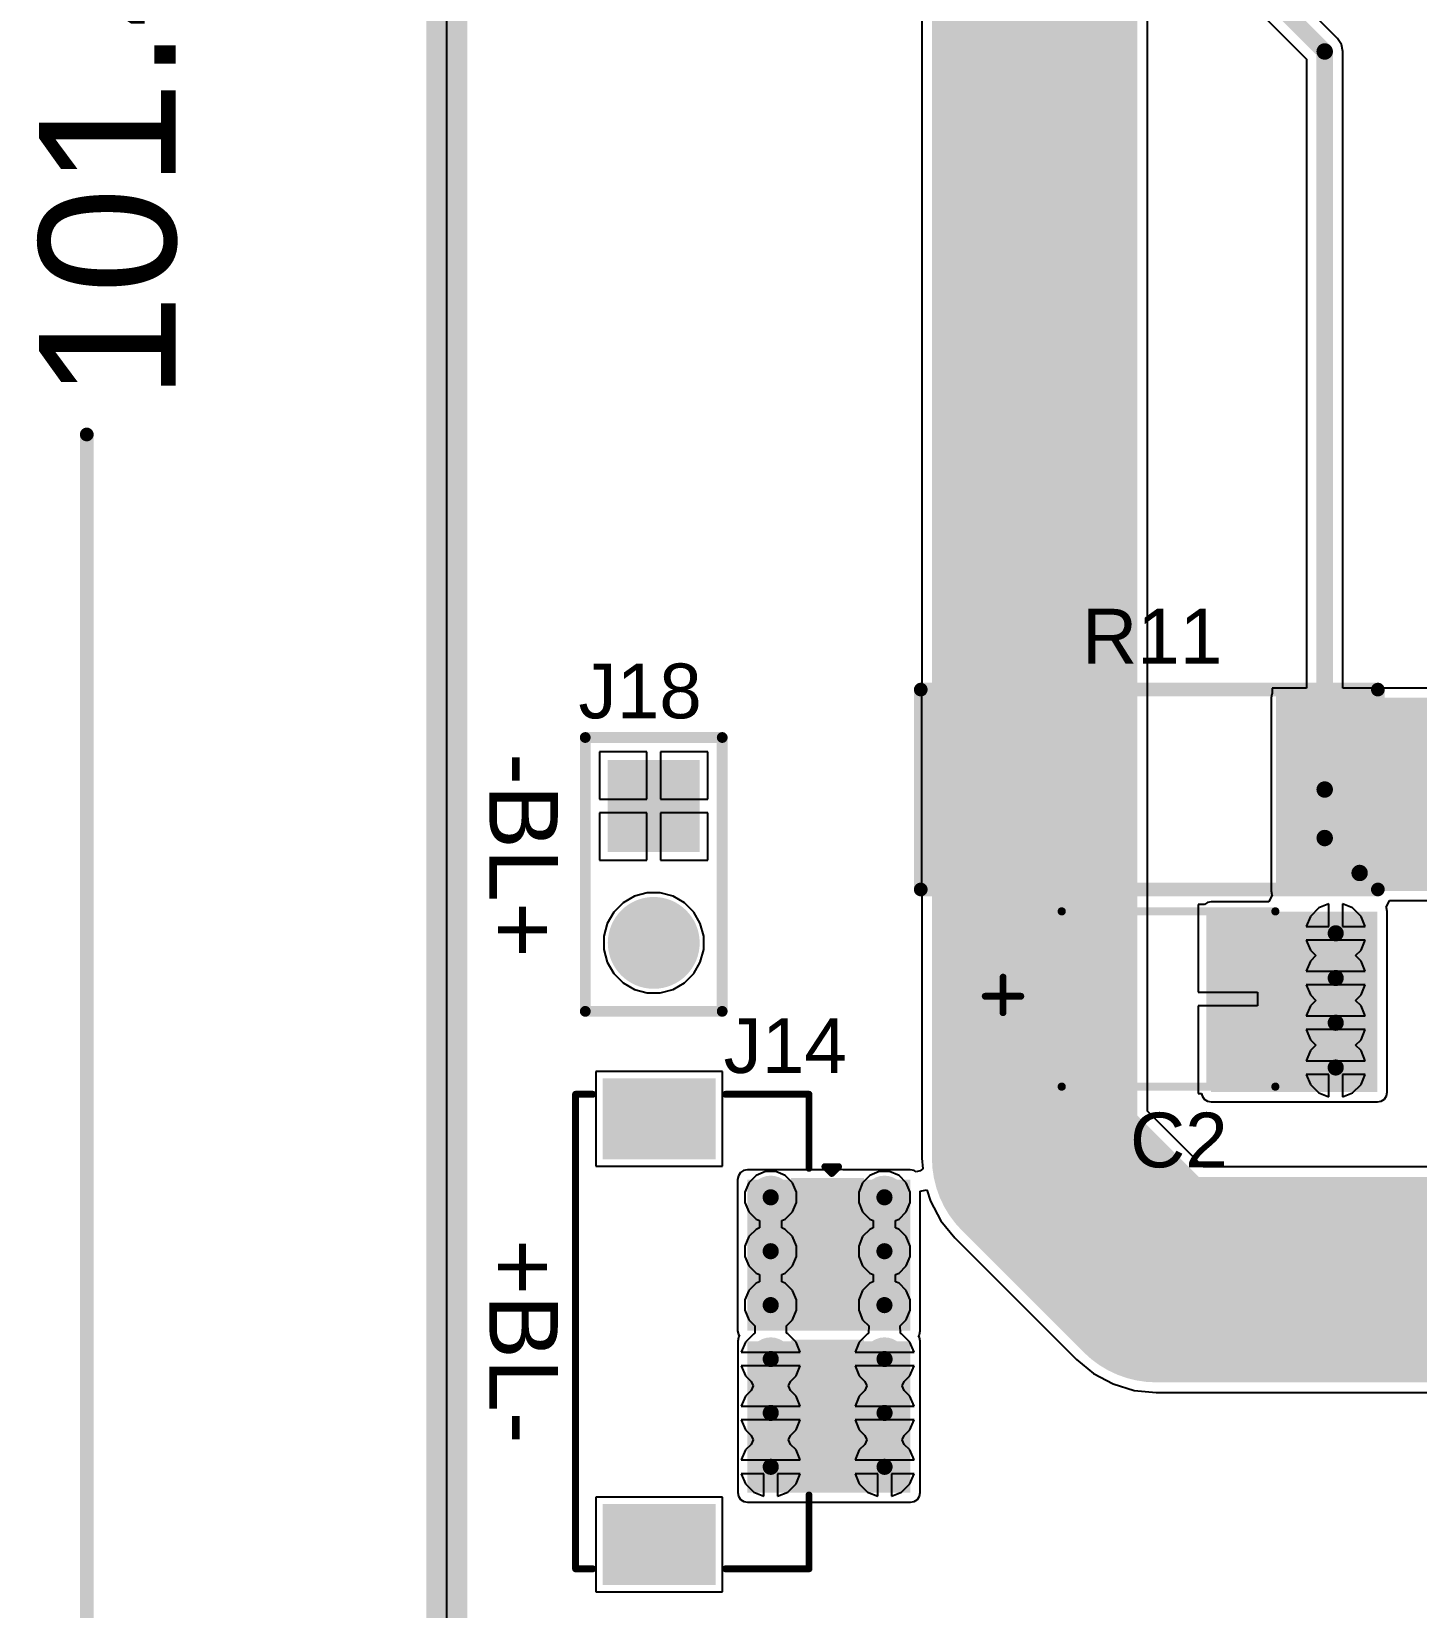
# Model space of a CAD drawing. Header units: millimetres. Extents: x -11 to 156, y -11 to 109.
# Drawn here: x -10.93 to 14.76, y 10.35 to 39.59 of the extents above; entities that cross this region are included whole.
import ezdxf

# ---------------------------------------------------------------- set-up
doc = ezdxf.new("R2010")
doc.units = ezdxf.units.MM
for name, color, linetype in [('BottomLayer', 5, 'Continuous'), ('BottomSolder', 6, 'Continuous'), ('Mechanical1', 6, 'Continuous'), ('Mechanical2', 216, 'Continuous'), ('MultiLayer', 9, 'Continuous'), ('PadHoleLayer', 156, 'Continuous'), ('TopLayer', 1, 'Continuous'), ('TopOverlay', 2, 'Continuous'), ('TopPaste', 8, 'Continuous'), ('TopSolder', 216, 'Continuous'), ('ViaHoleLayer', 16, 'Continuous')]:
    doc.layers.add(name, color=color, linetype=linetype)
doc.styles.add('Arial', font='', dxfattribs={"height": 0.2})
doc.styles.get('Arial').set_extended_font_data('Arial')

# ---------------------------------------------------------------- blocks, each defined once
blk = doc.blocks.new('RES_2512_46')
at = {"layer": 'TopLayer'}
for points in [[(-4.05, 1.7), (-2.45, 1.7), (-2.45, -1.7), (-4.05, -1.7)], [(2.45, 1.7), (4.05, 1.7), (4.05, -1.7), (2.45, -1.7)]]:
    blk.add_hatch(color=1, dxfattribs=at).paths.add_polyline_path(points)
at = {"layer": 'TopPaste'}
for points in [[(-4.05, 1.7), (-2.45, 1.7), (-2.45, -1.7), (-4.05, -1.7)], [(2.45, 1.7), (4.05, 1.7), (4.05, -1.7), (2.45, -1.7)]]:
    blk.add_hatch(color=8, dxfattribs=at).paths.add_polyline_path(points)
at = {"layer": 'TopSolder'}
for points in [[(-4.152, 1.802), (-2.348, 1.802), (-2.348, -1.802), (-4.152, -1.802)], [(2.348, 1.802), (4.152, 1.802), (4.152, -1.802), (2.348, -1.802)]]:
    blk.add_hatch(color=216, dxfattribs=at).paths.add_polyline_path(points)
at = {"layer": 'TopOverlay', "const_width": 0.254}
for points in [[(-4.242, -1.854), (-4.242, 1.854)], [(-4.242, 1.854), (4.237, 1.854)], [(4.237, -1.854), (4.237, 1.854)], [(-4.242, -1.854), (4.237, -1.854)]]:
    blk.add_lwpolyline(points, dxfattribs=at)
at = {"layer": 'TopOverlay', "const_width": 0.127}
for points in [[(-4.305, 1.854, 1), (-4.178, 1.854, 1)], [(-4.305, 1.854, 1), (-4.178, 1.854, 1)], [(4.173, 1.854, 1), (4.3, 1.854, 1)], [(4.173, 1.854, 1), (4.3, 1.854, 1)], [(-4.305, -1.854, 1), (-4.178, -1.854, 1)], [(-4.305, -1.854, 1), (-4.178, -1.854, 1)], [(4.173, -1.854, 1), (4.3, -1.854, 1)], [(4.173, -1.854, 1), (4.3, -1.854, 1)]]:
    blk.add_lwpolyline(points, format="xyb", close=True, dxfattribs=at)
blk = doc.blocks.new('HDR1X2__F_______72')
at = {"layer": 'BottomLayer'}
blk.add_hatch(color=5, dxfattribs=at).paths.add_polyline_path([(-2.02, 0.75), (-0.52, 0.75), (-0.52, -0.75), (-2.02, -0.75)])
h = blk.add_hatch(color=5, dxfattribs=at)
edge = h.paths.add_edge_path()
edge.add_arc((1.27, 0), 0.75, 0, 360)
at = {"layer": 'BottomSolder'}
blk.add_hatch(color=6, dxfattribs=at).paths.add_polyline_path([(-2.122, 0.852), (-0.418, 0.852), (-0.418, -0.852), (-2.122, -0.852)])
h = blk.add_hatch(color=6, dxfattribs=at)
edge = h.paths.add_edge_path()
edge.add_arc((1.27, 0), 0.852, 0, 360)
at = {"layer": 'MultiLayer'}
blk.add_hatch(color=9, dxfattribs=at).paths.add_polyline_path([(-2.02, 0.75), (-0.52, 0.75), (-0.52, -0.75), (-2.02, -0.75)])
h = blk.add_hatch(color=9, dxfattribs=at)
edge = h.paths.add_edge_path()
edge.add_arc((1.27, 0), 0.75, 0, 360)
at = {"layer": 'PadHoleLayer'}
h = blk.add_hatch(color=156, dxfattribs=at)
edge = h.paths.add_edge_path()
edge.add_arc((-1.27, 0), 0.45, 0, 360)
h = blk.add_hatch(color=156, dxfattribs=at)
edge = h.paths.add_edge_path()
edge.add_arc((1.27, 0), 0.45, 0, 360)
at = {"layer": 'TopLayer'}
blk.add_hatch(color=1, dxfattribs=at).paths.add_polyline_path([(-2.02, 0.75), (-0.52, 0.75), (-0.52, -0.75), (-2.02, -0.75)])
h = blk.add_hatch(color=1, dxfattribs=at)
edge = h.paths.add_edge_path()
edge.add_arc((1.27, 0), 0.75, 0, 360)
at = {"layer": 'TopSolder'}
blk.add_hatch(color=216, dxfattribs=at).paths.add_polyline_path([(-2.122, 0.852), (-0.418, 0.852), (-0.418, -0.852), (-2.122, -0.852)])
h = blk.add_hatch(color=216, dxfattribs=at)
edge = h.paths.add_edge_path()
edge.add_arc((1.27, 0), 0.852, 0, 360)
at = {"layer": 'TopOverlay', "const_width": 0.2}
for points in [[(-2.54, -1.27), (-2.54, 1.27)], [(2.54, 1.27), (-2.54, 1.27)], [(2.54, -1.27), (2.54, 1.27)], [(2.54, -1.27), (-2.54, -1.27)]]:
    blk.add_lwpolyline(points, dxfattribs=at)
at = {"layer": 'TopOverlay', "const_width": 0.1}
for points in [[(-2.59, 1.27, 1), (-2.49, 1.27, 1)], [(-2.59, 1.27, 1), (-2.49, 1.27, 1)], [(2.49, 1.27, 1), (2.59, 1.27, 1)], [(2.49, 1.27, 1), (2.59, 1.27, 1)], [(-2.59, -1.27, 1), (-2.49, -1.27, 1)], [(-2.59, -1.27, 1), (-2.49, -1.27, 1)], [(2.49, -1.27, 1), (2.59, -1.27, 1)], [(2.49, -1.27, 1), (2.59, -1.27, 1)]]:
    blk.add_lwpolyline(points, format="xyb", close=True, dxfattribs=at)
blk = doc.blocks.new('SM06B_SHLS_TF_LF__SN__76')
at = {"layer": 'TopLayer'}
for points in [[(-2.8, 2.186), (-2.2, 2.186), (-2.2, 0.936), (-2.8, 0.936)], [(-1.8, 2.186), (-1.2, 2.186), (-1.2, 0.936), (-1.8, 0.936)], [(-0.8, 2.186), (-0.2, 2.186), (-0.2, 0.936), (-0.8, 0.936)], [(0.2, 2.187), (0.8, 2.187), (0.8, 0.937), (0.2, 0.937)], [(1.2, 2.187), (1.8, 2.187), (1.8, 0.937), (1.2, 0.937)], [(2.2, 2.187), (2.8, 2.187), (2.8, 0.937), (2.2, 0.937)], [(-4.65, -0.562), (-3.25, -0.562), (-3.25, -2.562), (-4.65, -2.562)], [(3.25, -0.562), (4.65, -0.562), (4.65, -2.562), (3.25, -2.562)]]:
    blk.add_hatch(color=1, dxfattribs=at).paths.add_polyline_path(points)
at = {"layer": 'TopPaste'}
for points in [[(-2.8, 2.186), (-2.2, 2.186), (-2.2, 0.936), (-2.8, 0.936)], [(-1.8, 2.186), (-1.2, 2.186), (-1.2, 0.936), (-1.8, 0.936)], [(-0.8, 2.186), (-0.2, 2.186), (-0.2, 0.936), (-0.8, 0.936)], [(0.2, 2.187), (0.8, 2.187), (0.8, 0.937), (0.2, 0.937)], [(1.2, 2.187), (1.8, 2.187), (1.8, 0.937), (1.2, 0.937)], [(2.2, 2.187), (2.8, 2.187), (2.8, 0.937), (2.2, 0.937)], [(-4.65, -0.562), (-3.25, -0.562), (-3.25, -2.562), (-4.65, -2.562)], [(3.25, -0.562), (4.65, -0.562), (4.65, -2.562), (3.25, -2.562)]]:
    blk.add_hatch(color=8, dxfattribs=at).paths.add_polyline_path(points)
at = {"layer": 'TopSolder'}
for points in [[(-2.851, 2.237), (-2.149, 2.237), (-2.149, 0.885), (-2.851, 0.885)], [(-1.851, 2.237), (-1.149, 2.237), (-1.149, 0.885), (-1.851, 0.885)], [(-0.851, 2.237), (-0.149, 2.237), (-0.149, 0.885), (-0.851, 0.885)], [(0.149, 2.238), (0.851, 2.238), (0.851, 0.887), (0.149, 0.887)], [(1.149, 2.238), (1.851, 2.238), (1.851, 0.887), (1.149, 0.887)], [(2.149, 2.238), (2.851, 2.238), (2.851, 0.887), (2.149, 0.887)], [(-4.701, -0.512), (-3.199, -0.512), (-3.199, -2.613), (-4.701, -2.613)], [(3.199, -0.512), (4.701, -0.512), (4.701, -2.613), (3.199, -2.613)]]:
    blk.add_hatch(color=216, dxfattribs=at).paths.add_polyline_path(points)
at = {"layer": 'TopOverlay', "const_width": 0.127}
for points in [[(-3.061, 1.511), (-3.061, 1.765)], [(-2.934, 1.638), (-3.061, 1.765)], [(-3.061, 1.511), (-2.934, 1.638)], [(-3.029, 1.217), (-4.404, 1.217)], [(-4.404, -0.331), (-4.404, 1.217)], [(4.4, 1.217), (3.031, 1.217)], [(4.4, -0.331), (4.4, 1.217)], [(-4.404, -3.113), (-4.404, -2.794)], [(4.4, -3.113), (4.4, -2.794)], [(4.4, -3.113), (-4.4, -3.113)]]:
    blk.add_lwpolyline(points, dxfattribs=at)
at = {"layer": 'TopOverlay', "const_width": 0.0635}
for points in [[(-3.093, 1.765, 1), (-3.029, 1.765, 1)], [(-3.093, 1.765, 1), (-3.029, 1.765, 1)], [(-3.093, 1.511, 1), (-3.029, 1.511, 1)], [(-3.093, 1.511, 1), (-3.029, 1.511, 1)], [(-2.966, 1.638, 1), (-2.902, 1.638, 1)], [(-2.966, 1.638, 1), (-2.902, 1.638, 1)], [(-4.436, 1.217, 1), (-4.372, 1.217, 1)], [(-4.436, 1.217, 1), (-4.372, 1.217, 1)], [(-3.061, 1.217, 1), (-2.997, 1.217, 1)], [(2.999, 1.217, 1), (3.063, 1.217, 1)], [(4.368, 1.217, 1), (4.432, 1.217, 1)], [(4.368, 1.217, 1), (4.432, 1.217, 1)], [(-4.436, -0.331, 1), (-4.372, -0.331, 1)], [(4.368, -0.331, 1), (4.432, -0.331, 1)], [(-4.436, -2.794, 1), (-4.372, -2.794, 1)], [(4.368, -2.794, 1), (4.432, -2.794, 1)], [(-4.436, -3.113, 1), (-4.372, -3.113, 1)], [(-4.432, -3.113, 1), (-4.368, -3.113, 1)], [(4.368, -3.113, 1), (4.432, -3.113, 1)], [(4.368, -3.113, 1), (4.432, -3.113, 1)]]:
    blk.add_lwpolyline(points, format="xyb", close=True, dxfattribs=at)
blk = doc.blocks.new('C____B_123')
at = {"layer": 'TopLayer'}
for points in [[(-2.55, -1.5), (-2.55, 1.5), (-0.85, 1.5), (-0.85, -1.5)], [(0.85, -1.5), (0.85, 1.5), (2.55, 1.5), (2.55, -1.5)]]:
    blk.add_hatch(color=1, dxfattribs=at).paths.add_polyline_path(points)
at = {"layer": 'TopPaste'}
for points in [[(-2.55, -1.5), (-2.55, 1.5), (-0.85, 1.5), (-0.85, -1.5)], [(0.85, -1.5), (0.85, 1.5), (2.55, 1.5), (2.55, -1.5)]]:
    blk.add_hatch(color=8, dxfattribs=at).paths.add_polyline_path(points)
at = {"layer": 'TopSolder'}
for points in [[(-2.652, -1.602), (-2.652, 1.602), (-0.748, 1.602), (-0.748, -1.602)], [(0.748, -1.602), (0.748, 1.602), (2.652, 1.602), (2.652, -1.602)]]:
    blk.add_hatch(color=216, dxfattribs=at).paths.add_polyline_path(points)
at = {"layer": 'TopOverlay'}
for points, const_width in [([(-1.934, 1.626), (2.028, 1.626)], 0.152), ([(-3.023, -0.254), (-3.023, 0.406)], 0.127), ([(-3.353, 0.051), (-2.692, 0.051)], 0.127), ([(-1.934, -1.626), (2.028, -1.626)], 0.152)]:
    blk.add_lwpolyline(points, dxfattribs=dict(at, const_width=const_width))
for points, const_width in [([(-1.972, 1.626, 1), (-1.896, 1.626, 1)], 0.0762), ([(1.99, 1.626, 1), (2.066, 1.626, 1)], 0.0762), ([(-3.054, 0.406, 1), (-2.991, 0.406, 1)], 0.0635), ([(-3.385, 0.051, 1), (-3.321, 0.051, 1)], 0.0635), ([(-2.724, 0.051, 1), (-2.661, 0.051, 1)], 0.0635), ([(-3.054, -0.254, 1), (-2.991, -0.254, 1)], 0.0635), ([(-1.972, -1.626, 1), (-1.896, -1.626, 1)], 0.0762), ([(1.99, -1.626, 1), (2.066, -1.626, 1)], 0.0762)]:
    blk.add_lwpolyline(points, format="xyb", close=True, dxfattribs=dict(at, const_width=const_width))

msp = doc.modelspace()

# ---------------------------------------------------------------- hatches: boundary and pattern name
at = {"layer": 'BottomLayer'}
h = msp.add_hatch(color=5, dxfattribs=at)
edge = h.paths.add_edge_path()
edge.add_arc((13.259, 22.86), 0.3, 0, 360)
h = msp.add_hatch(color=5, dxfattribs=at)
edge = h.paths.add_edge_path()
edge.add_arc((13.259, 22.03), 0.3, 0, 360)
h = msp.add_hatch(color=5, dxfattribs=at)
edge = h.paths.add_edge_path()
edge.add_arc((13.259, 21.2), 0.3, 0, 360)
h = msp.add_hatch(color=5, dxfattribs=at)
edge = h.paths.add_edge_path()
edge.add_arc((13.259, 20.37), 0.3, 0, 360)
h = msp.add_hatch(color=5, dxfattribs=at)
edge = h.paths.add_edge_path()
edge.add_arc((2.779, 17.962), 0.3, 0, 360)
h = msp.add_hatch(color=5, dxfattribs=at)
edge = h.paths.add_edge_path()
edge.add_arc((4.889, 17.962), 0.3, 0, 360)
h = msp.add_hatch(color=5, dxfattribs=at)
edge = h.paths.add_edge_path()
edge.add_arc((2.779, 16.962), 0.3, 0, 360)
h = msp.add_hatch(color=5, dxfattribs=at)
edge = h.paths.add_edge_path()
edge.add_arc((4.889, 16.962), 0.3, 0, 360)
h = msp.add_hatch(color=5, dxfattribs=at)
edge = h.paths.add_edge_path()
edge.add_arc((2.779, 15.962), 0.3, 0, 360)
h = msp.add_hatch(color=5, dxfattribs=at)
edge = h.paths.add_edge_path()
edge.add_arc((4.889, 15.962), 0.3, 0, 360)
h = msp.add_hatch(color=5, dxfattribs=at)
edge = h.paths.add_edge_path()
edge.add_arc((2.78, 14.962), 0.3, 0, 360)
h = msp.add_hatch(color=5, dxfattribs=at)
edge = h.paths.add_edge_path()
edge.add_arc((4.891, 14.962), 0.3, 0, 360)
h = msp.add_hatch(color=5, dxfattribs=at)
edge = h.paths.add_edge_path()
edge.add_arc((2.78, 13.962), 0.3, 0, 360)
h = msp.add_hatch(color=5, dxfattribs=at)
edge = h.paths.add_edge_path()
edge.add_arc((4.891, 13.962), 0.3, 0, 360)
h = msp.add_hatch(color=5, dxfattribs=at)
edge = h.paths.add_edge_path()
edge.add_arc((2.78, 12.962), 0.3, 0, 360)
h = msp.add_hatch(color=5, dxfattribs=at)
edge = h.paths.add_edge_path()
edge.add_arc((4.891, 12.962), 0.3, 0, 360)
at = {"layer": 'BottomSolder'}
h = msp.add_hatch(color=6, dxfattribs=at)
edge = h.paths.add_edge_path()
edge.add_arc((13.259, 22.86), 0.402, 0, 360)
h = msp.add_hatch(color=6, dxfattribs=at)
edge = h.paths.add_edge_path()
edge.add_arc((13.259, 22.03), 0.402, 0, 360)
h = msp.add_hatch(color=6, dxfattribs=at)
edge = h.paths.add_edge_path()
edge.add_arc((13.259, 21.2), 0.402, 0, 360)
h = msp.add_hatch(color=6, dxfattribs=at)
edge = h.paths.add_edge_path()
edge.add_arc((13.259, 20.37), 0.402, 0, 360)
h = msp.add_hatch(color=6, dxfattribs=at)
edge = h.paths.add_edge_path()
edge.add_arc((2.779, 17.962), 0.402, 0, 360)
h = msp.add_hatch(color=6, dxfattribs=at)
edge = h.paths.add_edge_path()
edge.add_arc((4.889, 17.962), 0.402, 0, 360)
h = msp.add_hatch(color=6, dxfattribs=at)
edge = h.paths.add_edge_path()
edge.add_arc((2.779, 16.962), 0.402, 0, 360)
h = msp.add_hatch(color=6, dxfattribs=at)
edge = h.paths.add_edge_path()
edge.add_arc((4.889, 16.962), 0.402, 0, 360)
h = msp.add_hatch(color=6, dxfattribs=at)
edge = h.paths.add_edge_path()
edge.add_arc((2.779, 15.962), 0.402, 0, 360)
h = msp.add_hatch(color=6, dxfattribs=at)
edge = h.paths.add_edge_path()
edge.add_arc((4.889, 15.962), 0.402, 0, 360)
h = msp.add_hatch(color=6, dxfattribs=at)
edge = h.paths.add_edge_path()
edge.add_arc((2.78, 14.962), 0.402, 0, 360)
h = msp.add_hatch(color=6, dxfattribs=at)
edge = h.paths.add_edge_path()
edge.add_arc((4.891, 14.962), 0.402, 0, 360)
h = msp.add_hatch(color=6, dxfattribs=at)
edge = h.paths.add_edge_path()
edge.add_arc((2.78, 13.962), 0.402, 0, 360)
h = msp.add_hatch(color=6, dxfattribs=at)
edge = h.paths.add_edge_path()
edge.add_arc((4.891, 13.962), 0.402, 0, 360)
h = msp.add_hatch(color=6, dxfattribs=at)
edge = h.paths.add_edge_path()
edge.add_arc((2.78, 12.962), 0.402, 0, 360)
h = msp.add_hatch(color=6, dxfattribs=at)
edge = h.paths.add_edge_path()
edge.add_arc((4.891, 12.962), 0.402, 0, 360)
at = {"layer": 'TopLayer'}
for points in [[(12.243, 23.647), (21.463, 23.647), (21.463, 27.229), (12.243, 27.229)], [(10.947, 19.914), (14.033, 19.914), (14.033, 23.262), (10.947, 23.262)], [(2.347, 15.485), (5.369, 15.485), (5.369, 18.292), (2.347, 18.292)], [(2.348, 12.485), (5.371, 12.485), (5.371, 15.292), (2.348, 15.292)]]:
    msp.add_hatch(color=1, dxfattribs=at).paths.add_polyline_path(points)
h = msp.add_hatch(color=1, dxfattribs=at)
edge = h.paths.add_edge_path()
edge.add_arc((13.259, 22.86), 0.3, 0, 360)
h = msp.add_hatch(color=1, dxfattribs=at)
edge = h.paths.add_edge_path()
edge.add_arc((13.259, 22.03), 0.3, 0, 360)
h = msp.add_hatch(color=1, dxfattribs=at)
edge = h.paths.add_edge_path()
edge.add_arc((13.259, 21.2), 0.3, 0, 360)
h = msp.add_hatch(color=1, dxfattribs=at)
edge = h.paths.add_edge_path()
edge.add_arc((13.259, 20.37), 0.3, 0, 360)
h = msp.add_hatch(color=1, dxfattribs=at)
edge = h.paths.add_edge_path()
edge.add_arc((2.779, 17.962), 0.3, 0, 360)
h = msp.add_hatch(color=1, dxfattribs=at)
edge = h.paths.add_edge_path()
edge.add_arc((4.889, 17.962), 0.3, 0, 360)
h = msp.add_hatch(color=1, dxfattribs=at)
edge = h.paths.add_edge_path()
edge.add_arc((2.779, 16.962), 0.3, 0, 360)
h = msp.add_hatch(color=1, dxfattribs=at)
edge = h.paths.add_edge_path()
edge.add_arc((4.889, 16.962), 0.3, 0, 360)
h = msp.add_hatch(color=1, dxfattribs=at)
edge = h.paths.add_edge_path()
edge.add_arc((2.779, 15.962), 0.3, 0, 360)
h = msp.add_hatch(color=1, dxfattribs=at)
edge = h.paths.add_edge_path()
edge.add_arc((4.889, 15.962), 0.3, 0, 360)
h = msp.add_hatch(color=1, dxfattribs=at)
edge = h.paths.add_edge_path()
edge.add_arc((2.78, 14.962), 0.3, 0, 360)
h = msp.add_hatch(color=1, dxfattribs=at)
edge = h.paths.add_edge_path()
edge.add_arc((4.891, 14.962), 0.3, 0, 360)
h = msp.add_hatch(color=1, dxfattribs=at)
edge = h.paths.add_edge_path()
edge.add_arc((2.78, 13.962), 0.3, 0, 360)
h = msp.add_hatch(color=1, dxfattribs=at)
edge = h.paths.add_edge_path()
edge.add_arc((4.891, 13.962), 0.3, 0, 360)
h = msp.add_hatch(color=1, dxfattribs=at)
edge = h.paths.add_edge_path()
edge.add_arc((2.78, 12.962), 0.3, 0, 360)
h = msp.add_hatch(color=1, dxfattribs=at)
edge = h.paths.add_edge_path()
edge.add_arc((4.891, 12.962), 0.3, 0, 360)
at = {"layer": 'TopSolder'}
h = msp.add_hatch(color=216, dxfattribs=at)
edge = h.paths.add_edge_path()
edge.add_arc((13.259, 22.86), 0.402, 0, 360)
h = msp.add_hatch(color=216, dxfattribs=at)
edge = h.paths.add_edge_path()
edge.add_arc((13.259, 22.03), 0.402, 0, 360)
h = msp.add_hatch(color=216, dxfattribs=at)
edge = h.paths.add_edge_path()
edge.add_arc((13.259, 21.2), 0.402, 0, 360)
h = msp.add_hatch(color=216, dxfattribs=at)
edge = h.paths.add_edge_path()
edge.add_arc((13.259, 20.37), 0.402, 0, 360)
h = msp.add_hatch(color=216, dxfattribs=at)
edge = h.paths.add_edge_path()
edge.add_arc((2.779, 17.962), 0.402, 0, 360)
h = msp.add_hatch(color=216, dxfattribs=at)
edge = h.paths.add_edge_path()
edge.add_arc((4.889, 17.962), 0.402, 0, 360)
h = msp.add_hatch(color=216, dxfattribs=at)
edge = h.paths.add_edge_path()
edge.add_arc((2.779, 16.962), 0.402, 0, 360)
h = msp.add_hatch(color=216, dxfattribs=at)
edge = h.paths.add_edge_path()
edge.add_arc((4.889, 16.962), 0.402, 0, 360)
h = msp.add_hatch(color=216, dxfattribs=at)
edge = h.paths.add_edge_path()
edge.add_arc((2.779, 15.962), 0.402, 0, 360)
h = msp.add_hatch(color=216, dxfattribs=at)
edge = h.paths.add_edge_path()
edge.add_arc((4.889, 15.962), 0.402, 0, 360)
h = msp.add_hatch(color=216, dxfattribs=at)
edge = h.paths.add_edge_path()
edge.add_arc((2.78, 14.962), 0.402, 0, 360)
h = msp.add_hatch(color=216, dxfattribs=at)
edge = h.paths.add_edge_path()
edge.add_arc((4.891, 14.962), 0.402, 0, 360)
h = msp.add_hatch(color=216, dxfattribs=at)
edge = h.paths.add_edge_path()
edge.add_arc((2.78, 13.962), 0.402, 0, 360)
h = msp.add_hatch(color=216, dxfattribs=at)
edge = h.paths.add_edge_path()
edge.add_arc((4.891, 13.962), 0.402, 0, 360)
h = msp.add_hatch(color=216, dxfattribs=at)
edge = h.paths.add_edge_path()
edge.add_arc((2.78, 12.962), 0.402, 0, 360)
h = msp.add_hatch(color=216, dxfattribs=at)
edge = h.paths.add_edge_path()
edge.add_arc((4.891, 12.962), 0.402, 0, 360)
at = {"layer": 'ViaHoleLayer'}
h = msp.add_hatch(color=16, dxfattribs=at)
edge = h.paths.add_edge_path()
edge.add_arc((13.259, 22.86), 0.15, 0, 360)
h = msp.add_hatch(color=16, dxfattribs=at)
edge = h.paths.add_edge_path()
edge.add_arc((13.259, 22.03), 0.15, 0, 360)
h = msp.add_hatch(color=16, dxfattribs=at)
edge = h.paths.add_edge_path()
edge.add_arc((13.259, 21.2), 0.15, 0, 360)
h = msp.add_hatch(color=16, dxfattribs=at)
edge = h.paths.add_edge_path()
edge.add_arc((13.259, 20.37), 0.15, 0, 360)
h = msp.add_hatch(color=16, dxfattribs=at)
edge = h.paths.add_edge_path()
edge.add_arc((2.779, 17.962), 0.15, 0, 360)
h = msp.add_hatch(color=16, dxfattribs=at)
edge = h.paths.add_edge_path()
edge.add_arc((4.889, 17.962), 0.15, 0, 360)
h = msp.add_hatch(color=16, dxfattribs=at)
edge = h.paths.add_edge_path()
edge.add_arc((2.779, 16.962), 0.15, 0, 360)
h = msp.add_hatch(color=16, dxfattribs=at)
edge = h.paths.add_edge_path()
edge.add_arc((4.889, 16.962), 0.15, 0, 360)
h = msp.add_hatch(color=16, dxfattribs=at)
edge = h.paths.add_edge_path()
edge.add_arc((2.779, 15.962), 0.15, 0, 360)
h = msp.add_hatch(color=16, dxfattribs=at)
edge = h.paths.add_edge_path()
edge.add_arc((4.889, 15.962), 0.15, 0, 360)
h = msp.add_hatch(color=16, dxfattribs=at)
edge = h.paths.add_edge_path()
edge.add_arc((2.78, 14.962), 0.15, 0, 360)
h = msp.add_hatch(color=16, dxfattribs=at)
edge = h.paths.add_edge_path()
edge.add_arc((4.891, 14.962), 0.15, 0, 360)
h = msp.add_hatch(color=16, dxfattribs=at)
edge = h.paths.add_edge_path()
edge.add_arc((2.78, 13.962), 0.15, 0, 360)
h = msp.add_hatch(color=16, dxfattribs=at)
edge = h.paths.add_edge_path()
edge.add_arc((4.891, 13.962), 0.15, 0, 360)
h = msp.add_hatch(color=16, dxfattribs=at)
edge = h.paths.add_edge_path()
edge.add_arc((2.78, 12.962), 0.15, 0, 360)
h = msp.add_hatch(color=16, dxfattribs=at)
edge = h.paths.add_edge_path()
edge.add_arc((4.891, 12.962), 0.15, 0, 360)

# ---------------------------------------------------------------- linework, layer by layer
at = {"layer": 'BottomLayer'}
for p, q in [((-3.226, -2.286), (-3.226, 96.393)), ((0.483, 26.226), (-0.394, 26.226)), ((-0.394, 26.226), (-0.394, 25.349)), ((0.483, 25.349), (0.483, 26.226)), ((1.614, 26.226), (0.737, 26.226)), ((0.737, 26.226), (0.737, 25.349)), ((1.614, 25.349), (1.614, 26.226)), ((-0.394, 25.349), (0.483, 25.349)), ((0.737, 25.349), (1.614, 25.349)), ((0.483, 25.095), (-0.394, 25.095)), ((-0.394, 25.095), (-0.394, 24.218)), ((0.483, 24.218), (0.483, 25.095)), ((1.614, 25.095), (0.737, 25.095)), ((0.737, 25.095), (0.737, 24.218)), ((1.614, 24.218), (1.614, 25.095)), ((-0.394, 24.218), (0.483, 24.218)), ((0.737, 24.218), (1.614, 24.218)), ((0.04, 23.425), (-0.133, 23.252)), ((0.251, 23.547), (0.04, 23.425)), ((0.487, 23.61), (0.251, 23.547)), ((0.732, 23.61), (0.487, 23.61)), ((0.968, 23.547), (0.732, 23.61)), ((1.179, 23.425), (0.968, 23.547)), ((1.352, 23.252), (1.179, 23.425)), ((13.132, 23.407), (12.945, 23.33)), ((13.132, 22.987), (13.132, 23.407)), ((13.573, 23.33), (13.386, 23.407)), ((13.386, 23.407), (13.386, 22.987)), ((-0.133, 23.252), (-0.255, 23.04)), ((1.474, 23.04), (1.352, 23.252)), ((12.789, 23.174), (12.712, 22.987)), ((12.945, 23.33), (12.789, 23.174)), ((13.728, 23.174), (13.573, 23.33)), ((13.806, 22.987), (13.728, 23.174)), ((-0.255, 23.04), (-0.318, 22.804)), ((1.537, 22.804), (1.474, 23.04)), ((12.712, 22.987), (13.132, 22.987)), ((13.386, 22.987), (13.806, 22.987)), ((-0.318, 22.804), (-0.318, 22.56)), ((-0.318, 22.56), (-0.255, 22.324)), ((1.474, 22.324), (1.537, 22.56)), ((1.537, 22.56), (1.537, 22.804)), ((13.806, 22.733), (12.712, 22.733)), ((12.712, 22.733), (12.789, 22.546)), ((12.789, 22.546), (12.89, 22.445)), ((13.627, 22.445), (13.728, 22.546)), ((13.728, 22.546), (13.806, 22.733)), ((-0.255, 22.324), (-0.133, 22.113)), ((1.352, 22.113), (1.474, 22.324)), ((12.789, 22.344), (12.712, 22.157)), ((12.89, 22.445), (12.789, 22.344)), ((13.728, 22.344), (13.627, 22.445)), ((13.806, 22.157), (13.728, 22.344)), ((-0.133, 22.113), (0.04, 21.94)), ((0.04, 21.94), (0.251, 21.818)), ((0.968, 21.818), (1.179, 21.94)), ((1.179, 21.94), (1.352, 22.113)), ((12.712, 22.157), (13.806, 22.157)), ((0.251, 21.818), (0.487, 21.754)), ((0.487, 21.754), (0.732, 21.754)), ((0.732, 21.754), (0.968, 21.818)), ((13.806, 21.903), (12.712, 21.903)), ((12.712, 21.903), (12.789, 21.716)), ((12.789, 21.716), (12.89, 21.615)), ((13.627, 21.615), (13.728, 21.716)), ((13.728, 21.716), (13.806, 21.903)), ((12.789, 21.514), (12.712, 21.327)), ((12.89, 21.615), (12.789, 21.514)), ((13.728, 21.514), (13.627, 21.615)), ((13.806, 21.327), (13.728, 21.514)), ((12.712, 21.327), (13.806, 21.327)), ((13.806, 21.073), (12.712, 21.073)), ((12.712, 21.073), (12.789, 20.886)), ((13.728, 20.886), (13.806, 21.073)), ((12.789, 20.886), (12.89, 20.785)), ((12.89, 20.785), (12.789, 20.684)), ((13.627, 20.785), (13.728, 20.886)), ((13.728, 20.684), (13.627, 20.785)), ((12.789, 20.684), (12.712, 20.497)), ((12.712, 20.497), (13.806, 20.497)), ((13.806, 20.497), (13.728, 20.684)), ((13.132, 20.243), (12.712, 20.243)), ((12.712, 20.243), (12.789, 20.056)), ((13.132, 19.823), (13.132, 20.243)), ((13.806, 20.243), (13.386, 20.243)), ((13.386, 20.243), (13.386, 19.823)), ((13.728, 20.056), (13.806, 20.243)), ((12.789, 20.056), (12.945, 19.9)), ((12.945, 19.9), (13.132, 19.823)), ((13.386, 19.823), (13.573, 19.9)), ((13.573, 19.9), (13.728, 20.056)), ((2.684, 18.44), (2.508, 18.367)), ((2.874, 18.44), (2.684, 18.44)), ((3.049, 18.367), (2.874, 18.44)), ((4.794, 18.44), (4.618, 18.367)), ((4.984, 18.44), (4.794, 18.44)), ((5.16, 18.367), (4.984, 18.44)), ((2.374, 18.233), (2.301, 18.057)), ((2.508, 18.367), (2.374, 18.233)), ((3.184, 18.233), (3.049, 18.367)), ((3.256, 18.057), (3.184, 18.233)), ((4.484, 18.233), (4.411, 18.057)), ((4.618, 18.367), (4.484, 18.233)), ((5.294, 18.233), (5.16, 18.367)), ((5.367, 18.057), (5.294, 18.233)), ((2.301, 18.057), (2.301, 17.867)), ((2.301, 17.867), (2.374, 17.691)), ((3.184, 17.691), (3.256, 17.867)), ((3.256, 17.867), (3.256, 18.057)), ((4.411, 18.057), (4.411, 17.867)), ((4.411, 17.867), (4.484, 17.691)), ((5.294, 17.691), (5.367, 17.867)), ((5.367, 17.867), (5.367, 18.057)), ((2.374, 17.691), (2.508, 17.557)), ((2.508, 17.557), (2.571, 17.531)), ((2.986, 17.531), (3.049, 17.557)), ((3.049, 17.557), (3.184, 17.691)), ((4.484, 17.691), (4.618, 17.557)), ((4.618, 17.557), (4.682, 17.531)), ((5.096, 17.531), (5.16, 17.557)), ((5.16, 17.557), (5.294, 17.691)), ((2.508, 17.367), (2.374, 17.233)), ((2.571, 17.393), (2.508, 17.367)), ((2.571, 17.531), (2.571, 17.393)), ((2.986, 17.393), (2.986, 17.531)), ((3.049, 17.367), (2.986, 17.393)), ((3.184, 17.233), (3.049, 17.367)), ((4.618, 17.367), (4.484, 17.233)), ((4.682, 17.393), (4.618, 17.367)), ((4.682, 17.531), (4.682, 17.393)), ((5.096, 17.393), (5.096, 17.531)), ((5.16, 17.367), (5.096, 17.393)), ((5.294, 17.233), (5.16, 17.367)), ((2.374, 17.233), (2.301, 17.057)), ((2.301, 17.057), (2.301, 16.867)), ((3.256, 17.057), (3.184, 17.233)), ((3.256, 16.867), (3.256, 17.057)), ((4.484, 17.233), (4.411, 17.057)), ((4.411, 17.057), (4.411, 16.867)), ((5.367, 17.057), (5.294, 17.233)), ((5.367, 16.867), (5.367, 17.057)), ((2.301, 16.867), (2.374, 16.691)), ((2.374, 16.691), (2.508, 16.557)), ((3.049, 16.557), (3.184, 16.691)), ((3.184, 16.691), (3.256, 16.867)), ((4.411, 16.867), (4.484, 16.691)), ((4.484, 16.691), (4.618, 16.557)), ((5.16, 16.557), (5.294, 16.691)), ((5.294, 16.691), (5.367, 16.867)), ((2.508, 16.557), (2.571, 16.531)), ((2.571, 16.393), (2.508, 16.367)), ((2.571, 16.531), (2.571, 16.393)), ((2.986, 16.531), (3.049, 16.557)), ((2.986, 16.393), (2.986, 16.531)), ((3.049, 16.367), (2.986, 16.393)), ((4.618, 16.557), (4.682, 16.531)), ((4.682, 16.393), (4.618, 16.367)), ((4.682, 16.531), (4.682, 16.393)), ((5.096, 16.531), (5.16, 16.557)), ((5.096, 16.393), (5.096, 16.531)), ((5.16, 16.367), (5.096, 16.393)), ((2.374, 16.233), (2.301, 16.057)), ((2.508, 16.367), (2.374, 16.233)), ((3.184, 16.233), (3.049, 16.367)), ((3.256, 16.057), (3.184, 16.233)), ((4.484, 16.233), (4.411, 16.057)), ((4.618, 16.367), (4.484, 16.233)), ((5.294, 16.233), (5.16, 16.367)), ((5.367, 16.057), (5.294, 16.233)), ((2.301, 16.057), (2.301, 15.867)), ((2.301, 15.867), (2.374, 15.691)), ((3.184, 15.691), (3.256, 15.867)), ((3.256, 15.867), (3.256, 16.057)), ((4.411, 16.057), (4.411, 15.867)), ((4.411, 15.867), (4.484, 15.691)), ((5.294, 15.691), (5.367, 15.867)), ((5.367, 15.867), (5.367, 16.057)), ((2.374, 15.691), (2.487, 15.578)), ((2.487, 15.578), (2.485, 15.44)), ((3.071, 15.579), (3.184, 15.691)), ((3.074, 15.44), (3.071, 15.579)), ((4.484, 15.691), (4.598, 15.578)), ((4.598, 15.578), (4.595, 15.44)), ((5.182, 15.579), (5.294, 15.691)), ((5.184, 15.44), (5.182, 15.579)), ((2.31, 15.276), (2.233, 15.089)), ((2.466, 15.432), (2.31, 15.276)), ((2.485, 15.44), (2.466, 15.432)), ((3.094, 15.432), (3.074, 15.44)), ((3.25, 15.276), (3.094, 15.432)), ((3.327, 15.089), (3.25, 15.276)), ((4.421, 15.276), (4.344, 15.089)), ((4.577, 15.432), (4.421, 15.276)), ((4.595, 15.44), (4.577, 15.432)), ((5.204, 15.432), (5.184, 15.44)), ((5.36, 15.276), (5.204, 15.432)), ((5.438, 15.089), (5.36, 15.276)), ((2.233, 15.089), (3.327, 15.089)), ((4.344, 15.089), (5.438, 15.089)), ((3.327, 14.835), (2.233, 14.835)), ((2.233, 14.835), (2.31, 14.648)), ((2.31, 14.648), (2.414, 14.545)), ((3.147, 14.545), (3.25, 14.648)), ((3.25, 14.648), (3.327, 14.835)), ((5.438, 14.835), (4.344, 14.835)), ((4.344, 14.835), (4.421, 14.648)), ((4.421, 14.648), (4.524, 14.545)), ((5.257, 14.545), (5.36, 14.648)), ((5.36, 14.648), (5.438, 14.835)), ((2.414, 14.379), (2.31, 14.276)), ((2.414, 14.545), (2.452, 14.462)), ((2.452, 14.462), (2.414, 14.379)), ((3.108, 14.462), (3.147, 14.545)), ((3.147, 14.379), (3.108, 14.462)), ((3.25, 14.276), (3.147, 14.379)), ((4.524, 14.379), (4.421, 14.276)), ((4.524, 14.545), (4.563, 14.462)), ((4.563, 14.462), (4.524, 14.379)), ((5.219, 14.462), (5.257, 14.545)), ((5.257, 14.379), (5.219, 14.462)), ((5.36, 14.276), (5.257, 14.379)), ((2.31, 14.276), (2.233, 14.089)), ((2.233, 14.089), (3.327, 14.089)), ((3.327, 14.089), (3.25, 14.276)), ((4.421, 14.276), (4.344, 14.089)), ((4.344, 14.089), (5.438, 14.089)), ((5.438, 14.089), (5.36, 14.276)), ((3.327, 13.835), (2.233, 13.835)), ((2.233, 13.835), (2.31, 13.648)), ((3.25, 13.648), (3.327, 13.835)), ((5.438, 13.835), (4.344, 13.835)), ((4.344, 13.835), (4.421, 13.648)), ((5.36, 13.648), (5.438, 13.835)), ((2.31, 13.648), (2.414, 13.545)), ((2.414, 13.545), (2.452, 13.462)), ((2.452, 13.462), (2.414, 13.379)), ((3.108, 13.462), (3.147, 13.545)), ((3.147, 13.379), (3.108, 13.462)), ((3.147, 13.545), (3.25, 13.648)), ((4.421, 13.648), (4.524, 13.545)), ((4.524, 13.545), (4.563, 13.462)), ((4.563, 13.462), (4.524, 13.379)), ((5.219, 13.462), (5.257, 13.545)), ((5.257, 13.379), (5.219, 13.462)), ((5.257, 13.545), (5.36, 13.648)), ((2.31, 13.276), (2.233, 13.089)), ((2.414, 13.379), (2.31, 13.276)), ((3.25, 13.276), (3.147, 13.379)), ((3.327, 13.089), (3.25, 13.276)), ((4.421, 13.276), (4.344, 13.089)), ((4.524, 13.379), (4.421, 13.276)), ((5.36, 13.276), (5.257, 13.379)), ((5.438, 13.089), (5.36, 13.276)), ((2.233, 13.089), (3.327, 13.089)), ((4.344, 13.089), (5.438, 13.089)), ((2.653, 12.835), (2.233, 12.835)), ((2.233, 12.835), (2.31, 12.648)), ((2.31, 12.648), (2.466, 12.493)), ((2.653, 12.415), (2.653, 12.835)), ((3.327, 12.835), (2.907, 12.835)), ((2.907, 12.835), (2.907, 12.415)), ((3.094, 12.493), (3.25, 12.648)), ((3.25, 12.648), (3.327, 12.835)), ((4.764, 12.835), (4.344, 12.835)), ((4.344, 12.835), (4.421, 12.648)), ((4.421, 12.648), (4.577, 12.493)), ((4.764, 12.415), (4.764, 12.835)), ((5.438, 12.835), (5.018, 12.835)), ((5.018, 12.835), (5.018, 12.415)), ((5.204, 12.493), (5.36, 12.648)), ((5.36, 12.648), (5.438, 12.835)), ((2.466, 12.493), (2.653, 12.415)), ((2.907, 12.415), (3.094, 12.493)), ((4.577, 12.493), (4.764, 12.415)), ((5.018, 12.415), (5.204, 12.493))]:
    msp.add_line(p, q, dxfattribs=at)
at = {"layer": 'Mechanical1', "const_width": 0.254}
msp.add_lwpolyline([(-9.906, -5.08), (-9.906, 32.114)], dxfattribs=at)
at = {"layer": 'Mechanical1', "const_width": 0.127}
msp.add_lwpolyline([(-9.97, 32.114, 1), (-9.842, 32.114, 1)], format="xyb", close=True, dxfattribs=at)
at = {"layer": 'Mechanical2', "const_width": 0.762}
msp.add_lwpolyline([(-3.226, 96.393), (-3.226, -5.08)], dxfattribs=at)
at = {"layer": 'TopLayer'}
for p, q in [((-3.226, -2.286), (-3.226, 96.393)), ((5.582, 40.698), (5.582, 27.405)), ((9.767, 19.558), (9.767, 40.807)), ((13.292, 39.457), (11.976, 40.773)), ((11.401, 40.396), (12.718, 39.079)), ((13.365, 39.348), (13.292, 39.457)), ((13.391, 39.219), (13.365, 39.348)), ((13.391, 27.41), (13.391, 39.219)), ((12.718, 39.079), (12.718, 27.41)), ((5.582, 27.405), (5.577, 27.405)), ((5.577, 27.405), (5.577, 23.649)), ((12.075, 27.298), (12.062, 27.229)), ((12.062, 27.229), (12.062, 23.647)), ((12.077, 27.3), (12.075, 27.298)), ((12.216, 27.405), (12.077, 27.405)), ((12.077, 27.405), (12.077, 27.3)), ((12.243, 27.41), (12.216, 27.405)), ((12.718, 27.41), (12.243, 27.41)), ((21.463, 27.41), (13.391, 27.41)), ((0.483, 26.226), (-0.394, 26.226)), ((-0.394, 26.226), (-0.394, 25.349)), ((0.483, 25.349), (0.483, 26.226)), ((1.614, 26.226), (0.737, 26.226)), ((0.737, 26.226), (0.737, 25.349)), ((1.614, 25.349), (1.614, 26.226)), ((-0.394, 25.349), (0.483, 25.349)), ((0.737, 25.349), (1.614, 25.349)), ((0.483, 25.095), (-0.394, 25.095)), ((-0.394, 25.095), (-0.394, 24.218)), ((0.483, 24.218), (0.483, 25.095)), ((1.614, 25.095), (0.737, 25.095)), ((0.737, 25.095), (0.737, 24.218)), ((1.614, 24.218), (1.614, 25.095)), ((-0.394, 24.218), (0.483, 24.218)), ((0.737, 24.218), (1.614, 24.218)), ((0.04, 23.425), (-0.133, 23.252)), ((0.251, 23.547), (0.04, 23.425)), ((0.487, 23.61), (0.251, 23.547)), ((0.732, 23.61), (0.487, 23.61)), ((0.968, 23.547), (0.732, 23.61)), ((1.179, 23.425), (0.968, 23.547)), ((1.352, 23.252), (1.179, 23.425)), ((5.577, 23.649), (5.582, 23.649)), ((5.582, 23.649), (5.582, 18.691)), ((10.826, 23.395), (10.707, 23.395)), ((10.707, 23.395), (10.707, 21.768)), ((10.878, 23.43), (10.826, 23.395)), ((10.947, 23.444), (10.878, 23.43)), ((12.017, 23.444), (10.947, 23.444)), ((12.08, 23.571), (12.017, 23.444)), ((12.062, 23.647), (12.075, 23.578)), ((12.075, 23.578), (12.08, 23.571)), ((14.195, 23.339), (14.259, 23.466)), ((14.259, 23.466), (15.258, 23.466)), ((-0.133, 23.252), (-0.255, 23.04)), ((1.474, 23.04), (1.352, 23.252)), ((14.2, 23.332), (14.195, 23.339)), ((14.214, 23.262), (14.2, 23.332)), ((14.214, 19.914), (14.214, 23.262)), ((-0.255, 23.04), (-0.318, 22.804)), ((1.537, 22.804), (1.474, 23.04)), ((-0.318, 22.804), (-0.318, 22.56)), ((-0.318, 22.56), (-0.255, 22.324)), ((1.474, 22.324), (1.537, 22.56)), ((1.537, 22.56), (1.537, 22.804)), ((-0.255, 22.324), (-0.133, 22.113)), ((1.352, 22.113), (1.474, 22.324)), ((-0.133, 22.113), (0.04, 21.94)), ((0.04, 21.94), (0.251, 21.818)), ((0.968, 21.818), (1.179, 21.94)), ((1.179, 21.94), (1.352, 22.113)), ((0.251, 21.818), (0.487, 21.754)), ((0.487, 21.754), (0.732, 21.754)), ((0.732, 21.754), (0.968, 21.818)), ((10.707, 21.768), (11.811, 21.768)), ((11.811, 21.768), (11.811, 21.514)), ((11.811, 21.514), (10.707, 21.514)), ((10.707, 21.514), (10.707, 19.887)), ((1.888, 20.298), (-0.467, 20.298)), ((-0.467, 20.298), (-0.467, 18.542)), ((1.888, 18.542), (1.888, 20.298)), ((10.707, 19.887), (10.771, 19.887)), ((10.771, 19.887), (10.78, 19.844)), ((14.2, 19.844), (14.214, 19.914)), ((10.78, 19.844), (10.819, 19.785)), ((10.819, 19.785), (10.878, 19.746)), ((10.878, 19.746), (10.947, 19.732)), ((10.947, 19.732), (14.033, 19.732)), ((14.033, 19.732), (14.102, 19.746)), ((14.102, 19.746), (14.161, 19.785)), ((14.161, 19.785), (14.2, 19.844)), ((10.798, 18.527), (9.767, 19.558)), ((-0.467, 18.542), (1.888, 18.542)), ((2.219, 18.421), (2.179, 18.362)), ((2.277, 18.46), (2.219, 18.421)), ((2.347, 18.474), (2.277, 18.46)), ((4.063, 18.474), (2.347, 18.474)), ((4.094, 18.48), (4.063, 18.474)), ((4.125, 18.474), (4.094, 18.48)), ((5.369, 18.474), (4.125, 18.474)), ((5.439, 18.46), (5.369, 18.474)), ((5.479, 18.433), (5.439, 18.46)), ((5.549, 18.456), (5.479, 18.433)), ((5.601, 18.493), (5.549, 18.456)), ((5.582, 18.691), (5.601, 18.493)), ((43.241, 18.527), (10.798, 18.527)), ((2.179, 18.362), (2.166, 18.292)), ((2.166, 18.292), (2.166, 15.485)), ((5.551, 18.079), (5.678, 18.098)), ((5.551, 15.485), (5.551, 18.079)), ((5.678, 18.098), (5.741, 17.89)), ((5.741, 17.89), (5.934, 17.528)), ((5.934, 17.528), (6.195, 17.211)), ((6.195, 17.211), (8.452, 14.954)), ((2.166, 15.485), (2.179, 15.416)), ((2.181, 15.362), (2.167, 15.292)), ((2.167, 15.292), (2.167, 12.485)), ((2.179, 15.416), (2.198, 15.388)), ((2.198, 15.388), (2.181, 15.362)), ((5.52, 15.39), (5.537, 15.416)), ((5.538, 15.362), (5.52, 15.39)), ((5.537, 15.416), (5.551, 15.485)), ((5.552, 15.292), (5.538, 15.362)), ((5.552, 12.485), (5.552, 15.292)), ((8.452, 14.954), (8.769, 14.694)), ((8.769, 14.694), (9.13, 14.5)), ((9.13, 14.5), (9.523, 14.381)), ((9.523, 14.381), (9.931, 14.341)), ((9.931, 14.341), (44.108, 14.341)), ((1.888, 12.398), (-0.467, 12.398)), ((-0.467, 12.398), (-0.467, 10.642)), ((1.888, 10.642), (1.888, 12.398)), ((2.167, 12.485), (2.181, 12.416)), ((2.181, 12.416), (2.22, 12.357)), ((2.22, 12.357), (2.279, 12.318)), ((2.279, 12.318), (2.348, 12.304)), ((2.348, 12.304), (5.371, 12.304)), ((5.371, 12.304), (5.44, 12.318)), ((5.44, 12.318), (5.499, 12.357)), ((5.499, 12.357), (5.538, 12.416)), ((5.538, 12.416), (5.552, 12.485)), ((-0.467, 10.642), (1.888, 10.642))]:
    msp.add_line(p, q, dxfattribs=at)
for points, const_width in [([(7.674, 18.691), (7.674, 41.627)], 3.81), ([(11.639, 40.634), (13.054, 39.219)], 0.305), ([(13.054, 25.527), (13.054, 39.219)], 0.305), ([(13.054, 24.828), (13.054, 25.527)], 1.27), ([(13.054, 24.828), (13.219, 24.663)], 1.27), ([(13.054, 24.627), (13.054, 25.527)], 0.305), ([(13.219, 24.663), (16.599, 24.663)], 1.27), ([(13.054, 24.627), (13.702, 23.979)], 0.305), ([(7.674, 18.691), (9.931, 16.434)], 3.81), ([(2.779, 17.962), (4.081, 17.962)], 0.635), ([(2.819, 17.928), (3.858, 16.889)], 0.635), ([(4.081, 17.962), (4.094, 17.975)], 0.635), ([(9.931, 16.434), (44.108, 16.434)], 3.81)]:
    msp.add_lwpolyline(points, dxfattribs=dict(at, const_width=const_width))
for points, const_width in [([(12.978, 39.219, 1), (13.131, 39.219, 1)], 0.152), ([(12.978, 39.219, 1), (13.131, 39.219, 1)], 0.152), ([(12.737, 25.527, 1), (13.372, 25.527, 1)], 0.635), ([(12.737, 24.828, 1), (13.372, 24.828, 1)], 0.635), ([(12.737, 24.828, 1), (13.372, 24.828, 1)], 0.635), ([(12.978, 25.527, 1), (13.131, 25.527, 1)], 0.152), ([(12.978, 25.527, 1), (13.131, 25.527, 1)], 0.152), ([(12.902, 24.663, 1), (13.537, 24.663, 1)], 0.635), ([(12.902, 24.663, 1), (13.537, 24.663, 1)], 0.635), ([(12.978, 24.627, 1), (13.131, 24.627, 1)], 0.152), ([(12.978, 24.627, 1), (13.131, 24.627, 1)], 0.152), ([(13.626, 23.979, 1), (13.778, 23.979, 1)], 0.152), ([(6.722, 18.691, 1), (8.627, 18.691, 1)], 1.905), ([(6.722, 18.691, 1), (8.627, 18.691, 1)], 1.905), ([(2.62, 17.962, 1), (2.937, 17.962, 1)], 0.318), ([(2.661, 17.928, 1), (2.978, 17.928, 1)], 0.318), ([(3.922, 17.962, 1), (4.24, 17.962, 1)], 0.318), ([(3.922, 17.962, 1), (4.24, 17.962, 1)], 0.318), ([(3.935, 17.975, 1), (4.253, 17.975, 1)], 0.318), ([(8.979, 16.434, 1), (10.884, 16.434, 1)], 1.905), ([(8.979, 16.434, 1), (10.884, 16.434, 1)], 1.905), ([(3.699, 16.889, 1), (4.017, 16.889, 1)], 0.318)]:
    msp.add_lwpolyline(points, format="xyb", close=True, dxfattribs=dict(at, const_width=const_width))

# ---------------------------------------------------------------- block references
for name, p in [('RES_2512_46', (9.804, 25.527)), ('C____B_123', (10.111, 21.641))]:
    msp.add_blockref(name, p)
at = {"rotation": 270}
for name, p in [('HDR1X2__F_______72', (0.61, 23.952)), ('SM06B_SHLS_TF_LF__SN__76', (2.273, 15.47))]:
    msp.add_blockref(name, p, dxfattribs=at)

# ---------------------------------------------------------------- texts
at = {"layer": 'Mechanical1', "style": 'Arial'}
msp.add_text('101.47 (mm)', height=2.54, rotation=90, dxfattribs=at).set_placement((-8.255, 32.749))
at = {"layer": 'TopOverlay', "style": 'Arial'}
for s, p in [('R11', (8.552, 27.864)), ('J18', (-0.787, 26.848)), ('J14', (1.905, 20.269)), ('C2', (9.442, 18.517))]:
    msp.add_text(s, height=1.016, dxfattribs=at).set_placement(p)
for s, p in [('-BL+', (-2.438, 26.204)), ('+BL-', (-2.438, 17.187))]:
    msp.add_text(s, height=1.27, rotation=270, dxfattribs=at).set_placement(p)

doc.saveas('drawing.dxf')
